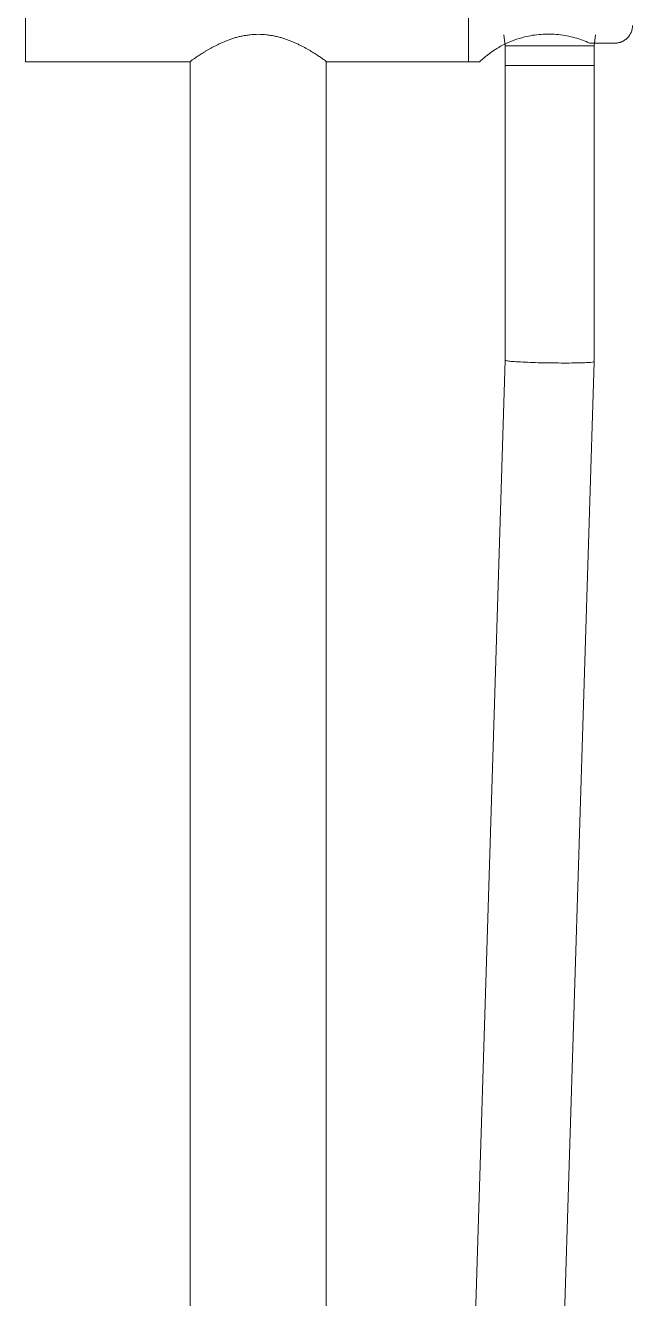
# Model space of a CAD drawing. Header units: millimetres. Extents: x -9622 to 8910, y -3000 to 10688.
# Drawn here: x 3677.9 to 3780.5, y 4241.1 to 4456.5 of the extents above; entities that cross this region are included whole.
import ezdxf

# ---------------------------------------------------------------- set-up
doc = ezdxf.new("R2010")
doc.units = ezdxf.units.MM
doc.layers.add('P-SANR-FIXT', color=6, linetype='Continuous', lineweight=9)

# ---------------------------------------------------------------- blocks, each defined once
blk = doc.blocks.new('Plumbing_Fixtures-Grohe-Allure-Rainshower_Shower_System_Wall_Mounted-12-METRIC - Allure 27 469 000-445960-D-D')
at = {"layer": 'P-SANR-FIXT'}
for p, q in [((3677.89, 4486.3), (3677.89, 4450.3)), ((3752.78, 4486.3), (3752.78, 4450.3)), ((3752.78, 4450.3), (3752.78, 4486.3)), ((3758.77, 4454.9), (3758.99, 4453.03)), ((3773.99, 4453.03), (3774.22, 4454.89)), ((3758.99, 4453.03), (3758.99, 4449.69)), ((3773.99, 4453.03), (3758.99, 4453.03)), ((3773.25, 4453.47), (3777.49, 4453.47)), ((3777.49, 4453.47), (3773.97, 4453.47)), ((3773.99, 4449.69), (3773.99, 4453.03)), ((3677.89, 4450.3), (3705.76, 4450.3)), ((3705.74, 4450.31), (3705.74, 4024)), ((3728.73, 4450.3), (3752.78, 4450.3)), ((3728.74, 4024), (3728.74, 4450.31)), ((3752.78, 4450.3), (3754.63, 4450.3)), ((3758.99, 4449.69), (3758.99, 4399.81)), ((3773.99, 4449.69), (3758.99, 4449.69)), ((3773.99, 4399.58), (3773.99, 4449.69)), ((3758.99, 4399.81), (3748.02, 4046.42)), ((3763.02, 4046.18), (3773.99, 4399.58))]:
    blk.add_line(p, q, dxfattribs=at)
for points, knots in [([(3717.24, 4454.97), (3716.78, 4454.96), (3716.08, 4454.92), (3715.18, 4454.8), (3714.51, 4454.69), (3713.87, 4454.54), (3713.23, 4454.36), (3712.72, 4454.19), (3712.32, 4454.04), (3712.02, 4453.94), (3711.74, 4453.83), (3711.36, 4453.67), (3710.9, 4453.47), (3710.37, 4453.21), (3709.87, 4452.97), (3709.38, 4452.72), (3708.93, 4452.46), (3708.49, 4452.21), (3708.09, 4451.97), (3707.71, 4451.73), (3707.36, 4451.51), (3707.04, 4451.29), (3706.75, 4451.1), (3706.49, 4450.92), (3706.19, 4450.71), (3705.81, 4450.41), (3705.71, 4450.31), (3705.76, 4450.3)], [0, 0, 0, 0, 0.071429, 0.107143, 0.142857, 0.178571, 0.214286, 0.25, 0.267857, 0.285714, 0.303571, 0.321429, 0.357143, 0.392857, 0.428571, 0.464286, 0.5, 0.535714, 0.571429, 0.607143, 0.642857, 0.678571, 0.714286, 0.75, 0.785714, 0.857143, 1, 1, 1, 1]), ([(3728.73, 4450.3), (3728.77, 4450.31), (3728.68, 4450.41), (3728.29, 4450.71), (3727.99, 4450.92), (3727.74, 4451.1), (3727.45, 4451.29), (3727.13, 4451.51), (3726.78, 4451.73), (3726.4, 4451.97), (3725.99, 4452.21), (3725.56, 4452.46), (3725.1, 4452.72), (3724.7, 4452.92), (3724.37, 4453.09), (3724.02, 4453.26), (3723.58, 4453.47), (3723.13, 4453.67), (3722.75, 4453.83), (3722.46, 4453.94), (3722.16, 4454.04), (3721.76, 4454.19), (3721.25, 4454.36), (3720.62, 4454.54), (3719.97, 4454.69), (3719.3, 4454.8), (3718.4, 4454.92), (3717.71, 4454.96), (3717.24, 4454.97)], [0, 0, 0, 0, 0.142857, 0.214286, 0.25, 0.285714, 0.321429, 0.357143, 0.392857, 0.428571, 0.464286, 0.5, 0.535714, 0.571429, 0.589286, 0.607143, 0.642857, 0.678571, 0.696429, 0.714286, 0.732143, 0.75, 0.785714, 0.821429, 0.857143, 0.892857, 0.928571, 1, 1, 1, 1]), ([(3754.63, 4450.3), (3754.62, 4450.3), (3754.85, 4450.52), (3755.61, 4451.18), (3756.29, 4451.72), (3756.97, 4452.19), (3757.75, 4452.69), (3758.86, 4453.32), (3760.44, 4454), (3762.48, 4454.64), (3765.05, 4455.05), (3767.48, 4455.01), (3769.42, 4454.73), (3771.2, 4454.3), (3772.46, 4453.83), (3773.25, 4453.47)], [0, 0, 0, 0, 0.142857, 0.214286, 0.285714, 0.321429, 0.357143, 0.428571, 0.5, 0.571429, 0.678571, 0.785714, 0.839286, 0.892857, 1, 1, 1, 1]), ([(3777.49, 4453.47), (3777.64, 4453.47), (3777.85, 4453.49), (3778.12, 4453.54), (3778.31, 4453.58), (3778.49, 4453.64), (3778.67, 4453.71), (3778.84, 4453.79), (3778.99, 4453.87), (3779.14, 4453.96), (3779.28, 4454.06), (3779.41, 4454.16), (3779.53, 4454.27), (3779.65, 4454.38), (3779.79, 4454.53), (3780.01, 4454.82), (3780.26, 4455.26), (3780.45, 4455.84), (3780.49, 4456.25), (3780.49, 4456.47)], [0, 0, 0, 0, 0.071429, 0.107143, 0.142857, 0.178571, 0.214286, 0.25, 0.285714, 0.321429, 0.357143, 0.392857, 0.428571, 0.464286, 0.5, 0.571429, 0.714286, 0.857143, 1, 1, 1, 1]), ([(3780.24, 4455.27), (3780.16, 4455.08), (3780.01, 4454.82), (3779.79, 4454.53), (3779.65, 4454.38), (3779.51, 4454.25), (3779.35, 4454.11), (3779.16, 4453.97), (3779.03, 4453.89), (3778.97, 4453.86)], [0.2857143, 0.2857143, 0.2857143, 0.2857143, 0.4285714, 0.5, 0.5357143, 0.5714286, 0.625, 0.6785714, 0.71875, 0.71875, 0.71875, 0.71875]), ([(3757.56, 4452.57), (3757.36, 4452.44), (3757.02, 4452.22), (3756.59, 4451.93), (3756.12, 4451.59), (3755.63, 4451.19), (3755.18, 4450.8), (3754.75, 4450.43), (3754.62, 4450.3), (3754.63, 4450.3)], [0.6428571, 0.6428571, 0.6428571, 0.6428571, 0.6785714, 0.7053571, 0.7321429, 0.7857143, 0.8392857, 0.8928571, 1, 1, 1, 1]), ([(3758.99, 4399.81), (3758.99, 4399.78), (3759.16, 4399.72), (3759.92, 4399.63), (3761.13, 4399.55), (3763.22, 4399.44), (3766.49, 4399.36), (3770.42, 4399.34), (3773.29, 4399.42), (3773.99, 4399.52), (3773.99, 4399.58)], [0, 0, 0, 0, 0.083333, 0.166667, 0.25, 0.333333, 0.5, 0.666667, 0.833333, 1, 1, 1, 1])]:
    blk.add_open_spline(points, degree=3, knots=knots, dxfattribs=at)
blk.add_open_spline([(3778.4, 4453.61), (3778.31, 4453.58), (3778.12, 4453.53), (3777.82, 4453.49), (3777.6, 4453.47), (3777.49, 4453.47)], degree=3, dxfattribs=at)

msp = doc.modelspace()

# ---------------------------------------------------------------- block references
at = {"layer": 'P-SANR-FIXT'}
msp.add_blockref('Plumbing_Fixtures-Grohe-Allure-Rainshower_Shower_System_Wall_Mounted-12-METRIC - Allure 27 469 000-445960-D-D', (0, 0), dxfattribs=at)

doc.saveas('drawing.dxf')
